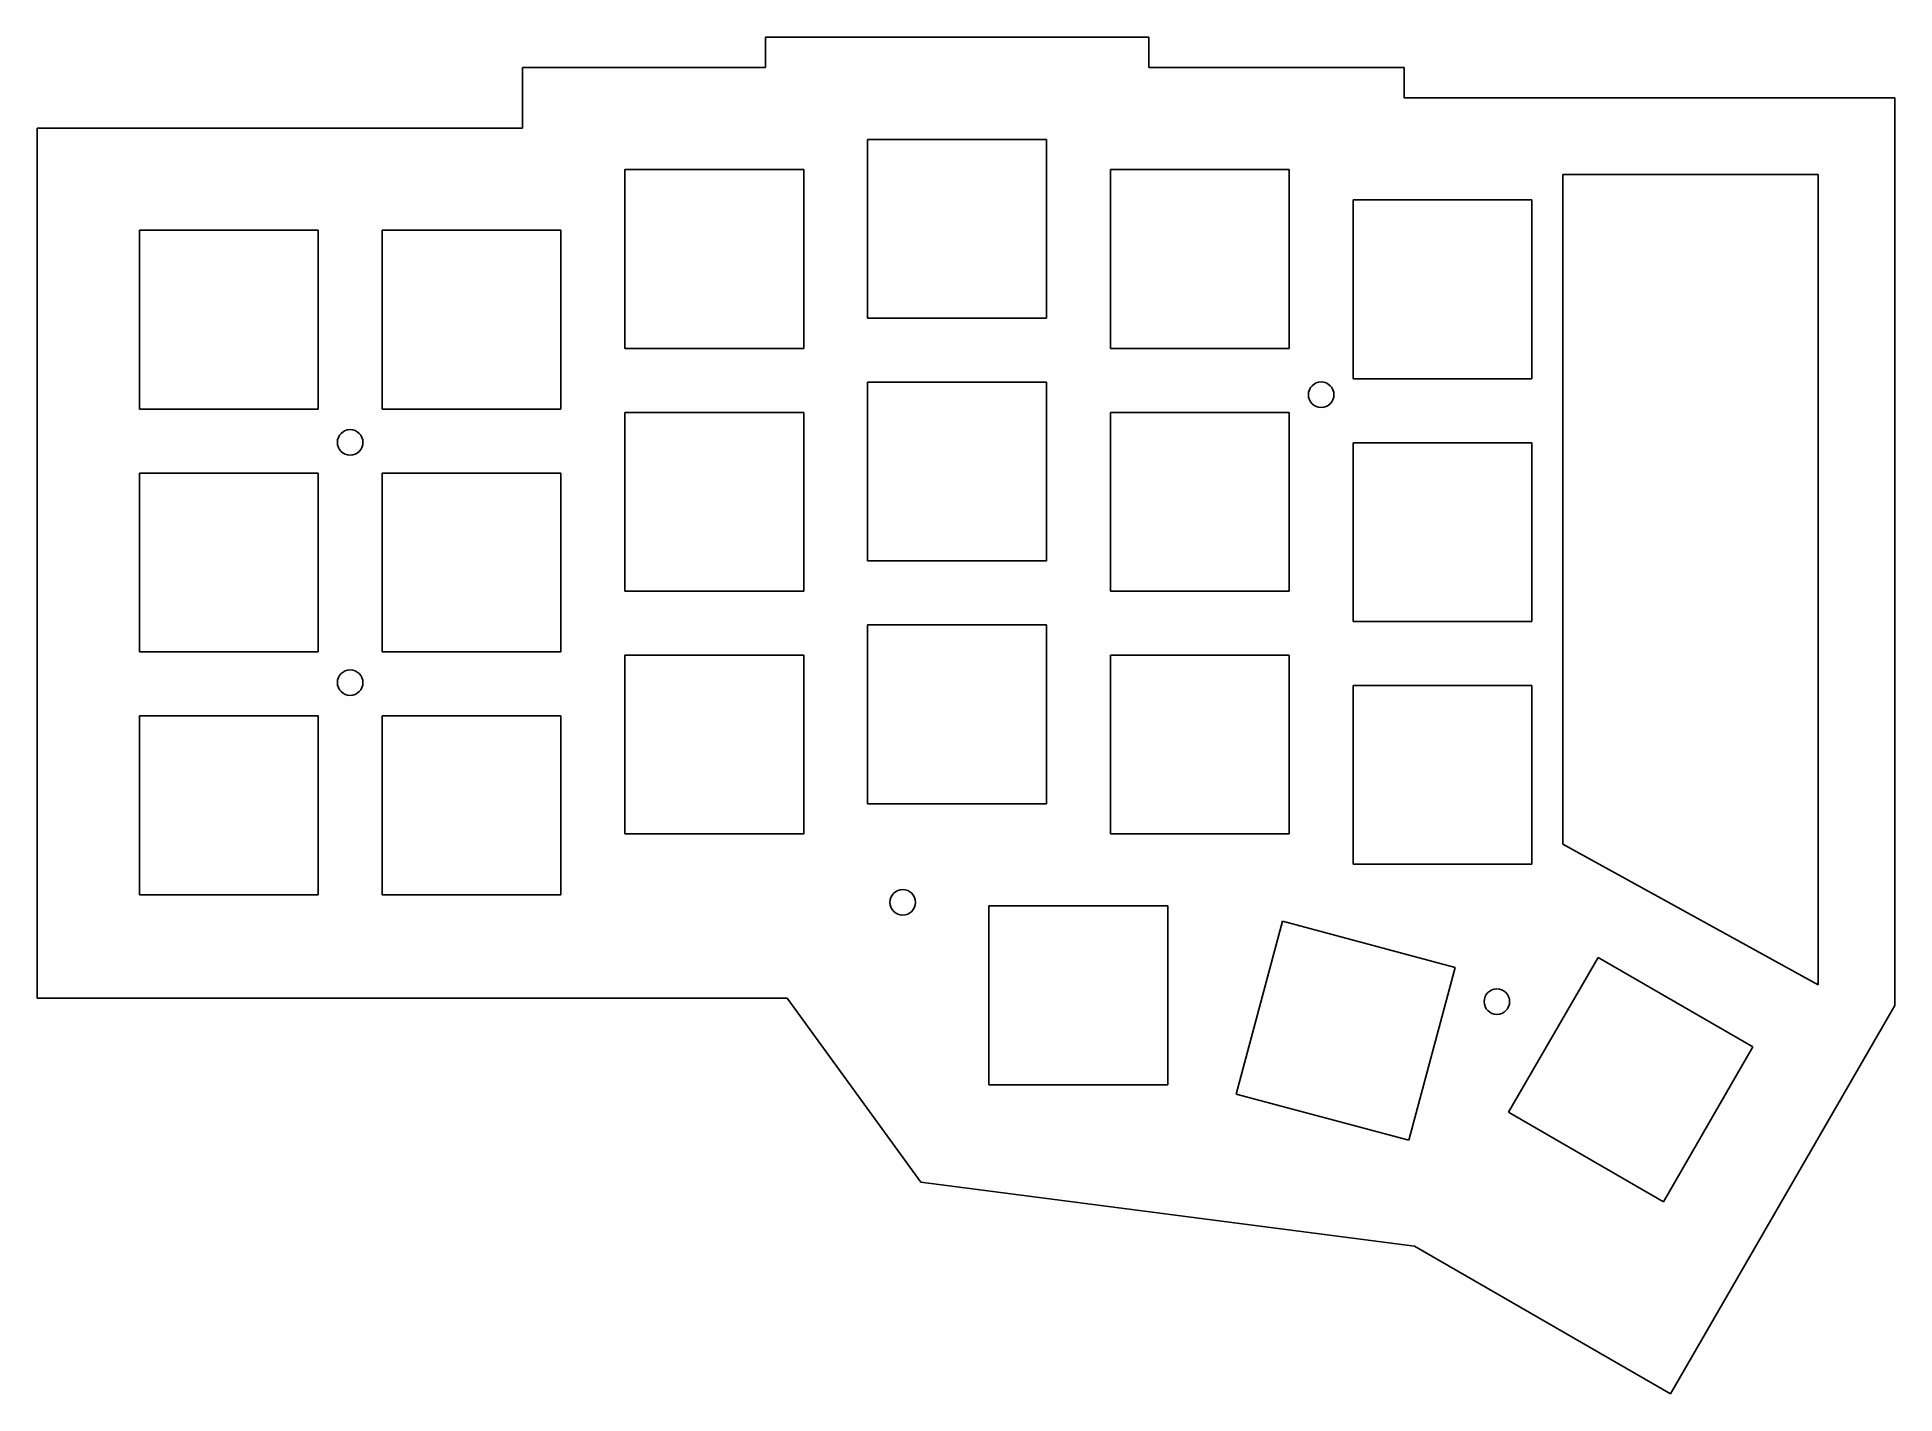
# Model space of a CAD drawing. Extents: x 0 to 146, y -109 to -3.
import ezdxf

# ---------------------------------------------------------------- set-up
doc = ezdxf.new("R2010")
doc.units = 0
doc.layers.add('Body004', color=7, linetype='CONTINUOUS')

msp = doc.modelspace()

# ---------------------------------------------------------------- linework, layer by layer
at = {"layer": 'Body004'}
for p, q in [((57.2297, -5.03922), (57.2297, -2.66922)), ((57.2297, -2.66922), (87.2297, -2.66922)), ((57.2297, -5.03922, 5), (57.2297, -2.66922, 5)), ((57.2297, -2.66922, 5), (87.2297, -2.66922, 5)), ((57.2297, -2.66922), (57.2297, -2.66922, 5)), ((57.2297, -5.03922), (57.2297, -2.66922)), ((57.2297, -5.03922, 5), (57.2297, -2.66922, 5)), ((57.2297, -2.66922), (57.2297, -2.66922, 5)), ((57.2297, -2.66922), (87.2297, -2.66922)), ((57.2297, -2.66922, 5), (87.2297, -2.66922, 5)), ((87.2297, -2.66922), (87.2297, -5.03922)), ((87.2297, -2.66922, 5), (87.2297, -5.03922, 5)), ((87.2297, -2.66922), (87.2297, -2.66922, 5)), ((87.2297, -2.66922), (87.2297, -2.66922, 5)), ((87.2297, -2.66922), (87.2297, -5.03922)), ((87.2297, -2.66922, 5), (87.2297, -5.03922, 5)), ((38.2297, -5.03922), (38.2297, -5.03922, 5)), ((38.2297, -9.78922), (38.2297, -5.03922)), ((38.2297, -9.78922, 5), (38.2297, -5.03922, 5)), ((38.2297, -9.78922), (38.2297, -5.03922)), ((38.2297, -5.03922), (57.2297, -5.03922)), ((38.2297, -9.78922, 5), (38.2297, -5.03922, 5)), ((38.2297, -5.03922, 5), (57.2297, -5.03922, 5)), ((38.2297, -5.03922), (38.2297, -5.03922, 5)), ((38.2297, -5.03922), (57.2297, -5.03922)), ((38.2297, -5.03922, 5), (57.2297, -5.03922, 5)), ((57.2297, -5.03922), (57.2297, -5.03922, 5)), ((57.2297, -5.03922), (57.2297, -5.03922, 5)), ((87.2297, -5.03922), (107.23, -5.03922)), ((87.2297, -5.03922, 5), (107.23, -5.03922, 5)), ((87.2297, -5.03922), (87.2297, -5.03922, 5)), ((87.2297, -5.03922), (87.2297, -5.03922, 5)), ((87.2297, -5.03922), (107.23, -5.03922)), ((87.2297, -5.03922, 5), (107.23, -5.03922, 5)), ((107.23, -5.03922), (107.23, -7.40922)), ((107.23, -5.03922, 5), (107.23, -7.40922, 5)), ((107.23, -5.03922), (107.23, -5.03922, 5)), ((107.23, -5.03922), (107.23, -5.03922, 5)), ((107.23, -5.03922), (107.23, -7.40922)), ((107.23, -5.03922, 5), (107.23, -7.40922, 5)), ((107.23, -7.40922), (145.634, -7.40922)), ((107.23, -7.40922, 5), (145.634, -7.40922, 5)), ((107.23, -7.40922), (107.23, -7.40922, 5)), ((107.23, -7.40922), (107.23, -7.40922, 5)), ((107.23, -7.40922), (145.634, -7.40922)), ((107.23, -7.40922, 5), (145.634, -7.40922, 5)), ((145.634, -7.40922), (145.634, -78.4547)), ((145.634, -7.40922, 5), (145.634, -78.4547, 5)), ((145.634, -7.40922), (145.634, -7.40922, 5)), ((145.634, -7.40922), (145.634, -78.4547)), ((145.634, -7.40922, 5), (145.634, -78.4547, 5)), ((145.634, -7.40922), (145.634, -7.40922, 5)), ((0.22967, -9.78922), (0.22967, -9.78922, 5)), ((0.22967, -9.78922), (38.2297, -9.78922)), ((0.22967, -9.78922, 5), (38.2297, -9.78922, 5)), ((0.22967, -9.78922), (0.22967, -9.78922, 5)), ((0.22967, -77.8892), (0.22967, -9.78922)), ((0.22967, -77.8892, 5), (0.22967, -9.78922, 5)), ((0.22967, -9.78922), (38.2297, -9.78922)), ((0.22967, -77.8892), (0.22967, -9.78922)), ((0.22967, -9.78922, 5), (38.2297, -9.78922, 5)), ((0.22967, -77.8892, 5), (0.22967, -9.78922, 5)), ((38.2297, -9.78922), (38.2297, -9.78922, 5)), ((38.2297, -9.78922), (38.2297, -9.78922, 5)), ((65.2297, -10.6692), (79.2297, -10.6692)), ((65.2297, -24.6692), (65.2297, -10.6692)), ((65.2297, -10.6692, 5), (79.2297, -10.6692, 5)), ((65.2297, -24.6692, 5), (65.2297, -10.6692, 5)), ((65.2297, -10.6692), (79.2297, -10.6692)), ((65.2297, -10.6692, 5), (79.2297, -10.6692, 5)), ((65.2297, -10.6692), (65.2297, -10.6692, 5)), ((65.2297, -24.6692), (65.2297, -10.6692)), ((65.2297, -10.6692), (65.2297, -10.6692, 5)), ((65.2297, -24.6692, 5), (65.2297, -10.6692, 5)), ((79.2297, -10.6692), (79.2297, -24.6692)), ((79.2297, -10.6692, 5), (79.2297, -24.6692, 5)), ((79.2297, -10.6692), (79.2297, -10.6692, 5)), ((79.2297, -10.6692), (79.2297, -24.6692)), ((79.2297, -10.6692, 5), (79.2297, -24.6692, 5)), ((79.2297, -10.6692), (79.2297, -10.6692, 5)), ((46.2297, -13.0392), (60.2297, -13.0392)), ((46.2297, -27.0392), (46.2297, -13.0392)), ((46.2297, -13.0392, 5), (60.2297, -13.0392, 5)), ((46.2297, -27.0392, 5), (46.2297, -13.0392, 5)), ((46.2297, -13.0392), (60.2297, -13.0392)), ((46.2297, -13.0392, 5), (60.2297, -13.0392, 5)), ((46.2297, -13.0392), (46.2297, -13.0392, 5)), ((46.2297, -27.0392), (46.2297, -13.0392)), ((46.2297, -13.0392), (46.2297, -13.0392, 5)), ((46.2297, -27.0392, 5), (46.2297, -13.0392, 5)), ((60.2297, -13.0392), (60.2297, -27.0392)), ((60.2297, -13.0392, 5), (60.2297, -27.0392, 5)), ((60.2297, -13.0392), (60.2297, -13.0392, 5)), ((60.2297, -13.0392), (60.2297, -27.0392)), ((60.2297, -13.0392, 5), (60.2297, -27.0392, 5)), ((60.2297, -13.0392), (60.2297, -13.0392, 5)), ((84.2297, -13.0392), (98.2297, -13.0392)), ((84.2297, -27.0392), (84.2297, -13.0392)), ((84.2297, -13.0392, 5), (98.2297, -13.0392, 5)), ((84.2297, -27.0392, 5), (84.2297, -13.0392, 5)), ((84.2297, -13.0392), (98.2297, -13.0392)), ((84.2297, -13.0392, 5), (98.2297, -13.0392, 5)), ((84.2297, -13.0392), (84.2297, -13.0392, 5)), ((84.2297, -27.0392), (84.2297, -13.0392)), ((84.2297, -13.0392), (84.2297, -13.0392, 5)), ((84.2297, -27.0392, 5), (84.2297, -13.0392, 5)), ((98.2297, -13.0392), (98.2297, -27.0392)), ((98.2297, -13.0392, 5), (98.2297, -27.0392, 5)), ((98.2297, -13.0392), (98.2297, -13.0392, 5)), ((98.2297, -13.0392), (98.2297, -27.0392)), ((98.2297, -13.0392, 5), (98.2297, -27.0392, 5)), ((98.2297, -13.0392), (98.2297, -13.0392, 5)), ((119.634, -13.4092), (139.634, -13.4092)), ((119.634, -65.847), (119.634, -13.4092)), ((119.634, -13.4092, 5), (139.634, -13.4092, 5)), ((119.634, -65.847, 5), (119.634, -13.4092, 5)), ((119.634, -13.4092), (139.634, -13.4092)), ((119.634, -13.4092, 5), (139.634, -13.4092, 5)), ((119.634, -13.4092), (119.634, -13.4092, 5)), ((119.634, -65.847), (119.634, -13.4092)), ((119.634, -13.4092), (119.634, -13.4092, 5)), ((119.634, -65.847, 5), (119.634, -13.4092, 5)), ((139.634, -13.4092), (139.634, -76.847)), ((139.634, -13.4092, 5), (139.634, -76.847, 5)), ((139.634, -13.4092), (139.634, -13.4092, 5)), ((139.634, -13.4092), (139.634, -76.847)), ((139.634, -13.4092, 5), (139.634, -76.847, 5)), ((139.634, -13.4092), (139.634, -13.4092, 5)), ((103.23, -15.4092), (117.23, -15.4092)), ((103.23, -29.4092), (103.23, -15.4092)), ((103.23, -15.4092, 5), (117.23, -15.4092, 5)), ((103.23, -29.4092, 5), (103.23, -15.4092, 5)), ((103.23, -15.4092), (117.23, -15.4092)), ((103.23, -15.4092, 5), (117.23, -15.4092, 5)), ((103.23, -15.4092), (103.23, -15.4092, 5)), ((103.23, -29.4092), (103.23, -15.4092)), ((103.23, -15.4092), (103.23, -15.4092, 5)), ((103.23, -29.4092, 5), (103.23, -15.4092, 5)), ((117.23, -15.4092), (117.23, -29.4092)), ((117.23, -15.4092, 5), (117.23, -29.4092, 5)), ((117.23, -15.4092), (117.23, -15.4092, 5)), ((117.23, -15.4092), (117.23, -29.4092)), ((117.23, -15.4092, 5), (117.23, -29.4092, 5)), ((117.23, -15.4092), (117.23, -15.4092, 5)), ((8.22967, -17.7892), (22.2297, -17.7892)), ((8.22967, -31.7892), (8.22967, -17.7892)), ((8.22967, -17.7892, 5), (22.2297, -17.7892, 5)), ((8.22967, -31.7892, 5), (8.22967, -17.7892, 5)), ((8.22967, -17.7892), (22.2297, -17.7892)), ((8.22967, -17.7892, 5), (22.2297, -17.7892, 5)), ((8.22967, -17.7892), (8.22967, -17.7892, 5)), ((8.22967, -31.7892), (8.22967, -17.7892)), ((8.22967, -17.7892), (8.22967, -17.7892, 5)), ((8.22967, -31.7892, 5), (8.22967, -17.7892, 5)), ((22.2297, -17.7892), (22.2297, -31.7892)), ((22.2297, -17.7892, 5), (22.2297, -31.7892, 5)), ((22.2297, -17.7892), (22.2297, -17.7892, 5)), ((22.2297, -17.7892), (22.2297, -31.7892)), ((22.2297, -17.7892, 5), (22.2297, -31.7892, 5)), ((22.2297, -17.7892), (22.2297, -17.7892, 5)), ((27.2297, -17.7892), (41.2297, -17.7892)), ((27.2297, -31.7892), (27.2297, -17.7892)), ((27.2297, -17.7892, 5), (41.2297, -17.7892, 5)), ((27.2297, -31.7892, 5), (27.2297, -17.7892, 5)), ((27.2297, -17.7892), (41.2297, -17.7892)), ((27.2297, -17.7892, 5), (41.2297, -17.7892, 5)), ((27.2297, -17.7892), (27.2297, -17.7892, 5)), ((27.2297, -31.7892), (27.2297, -17.7892)), ((27.2297, -17.7892), (27.2297, -17.7892, 5)), ((27.2297, -31.7892, 5), (27.2297, -17.7892, 5)), ((41.2297, -17.7892), (41.2297, -31.7892)), ((41.2297, -17.7892, 5), (41.2297, -31.7892, 5)), ((41.2297, -17.7892), (41.2297, -17.7892, 5)), ((41.2297, -17.7892), (41.2297, -31.7892)), ((41.2297, -17.7892, 5), (41.2297, -31.7892, 5)), ((41.2297, -17.7892), (41.2297, -17.7892, 5)), ((79.2297, -24.6692), (65.2297, -24.6692)), ((79.2297, -24.6692, 5), (65.2297, -24.6692, 5)), ((79.2297, -24.6692), (65.2297, -24.6692)), ((65.2297, -24.6692), (65.2297, -24.6692, 5)), ((79.2297, -24.6692, 5), (65.2297, -24.6692, 5)), ((65.2297, -24.6692), (65.2297, -24.6692, 5)), ((79.2297, -24.6692), (79.2297, -24.6692, 5)), ((79.2297, -24.6692), (79.2297, -24.6692, 5)), ((60.2297, -27.0392), (46.2297, -27.0392)), ((60.2297, -27.0392, 5), (46.2297, -27.0392, 5)), ((60.2297, -27.0392), (46.2297, -27.0392)), ((46.2297, -27.0392), (46.2297, -27.0392, 5)), ((60.2297, -27.0392, 5), (46.2297, -27.0392, 5)), ((46.2297, -27.0392), (46.2297, -27.0392, 5)), ((60.2297, -27.0392), (60.2297, -27.0392, 5)), ((60.2297, -27.0392), (60.2297, -27.0392, 5)), ((98.2297, -27.0392), (84.2297, -27.0392)), ((98.2297, -27.0392, 5), (84.2297, -27.0392, 5)), ((98.2297, -27.0392), (84.2297, -27.0392)), ((84.2297, -27.0392), (84.2297, -27.0392, 5)), ((98.2297, -27.0392, 5), (84.2297, -27.0392, 5)), ((84.2297, -27.0392), (84.2297, -27.0392, 5)), ((98.2297, -27.0392), (98.2297, -27.0392, 5)), ((98.2297, -27.0392), (98.2297, -27.0392, 5)), ((65.2297, -29.6692), (79.2297, -29.6692)), ((65.2297, -43.6692), (65.2297, -29.6692)), ((65.2297, -29.6692, 5), (79.2297, -29.6692, 5)), ((65.2297, -43.6692, 5), (65.2297, -29.6692, 5)), ((65.2297, -29.6692), (79.2297, -29.6692)), ((65.2297, -29.6692, 5), (79.2297, -29.6692, 5)), ((65.2297, -29.6692), (65.2297, -29.6692, 5)), ((65.2297, -43.6692), (65.2297, -29.6692)), ((65.2297, -29.6692), (65.2297, -29.6692, 5)), ((65.2297, -43.6692, 5), (65.2297, -29.6692, 5)), ((79.2297, -29.6692), (79.2297, -43.6692)), ((79.2297, -29.6692, 5), (79.2297, -43.6692, 5)), ((79.2297, -29.6692), (79.2297, -29.6692, 5)), ((79.2297, -29.6692), (79.2297, -43.6692)), ((79.2297, -29.6692, 5), (79.2297, -43.6692, 5)), ((79.2297, -29.6692), (79.2297, -29.6692, 5)), ((117.23, -29.4092), (103.23, -29.4092)), ((117.23, -29.4092, 5), (103.23, -29.4092, 5)), ((117.23, -29.4092), (103.23, -29.4092)), ((103.23, -29.4092), (103.23, -29.4092, 5)), ((117.23, -29.4092, 5), (103.23, -29.4092, 5)), ((103.23, -29.4092), (103.23, -29.4092, 5)), ((117.23, -29.4092), (117.23, -29.4092, 5)), ((117.23, -29.4092), (117.23, -29.4092, 5)), ((22.2297, -31.7892), (8.22967, -31.7892)), ((22.2297, -31.7892, 5), (8.22967, -31.7892, 5)), ((22.2297, -31.7892), (8.22967, -31.7892)), ((8.22967, -31.7892), (8.22967, -31.7892, 5)), ((22.2297, -31.7892, 5), (8.22967, -31.7892, 5)), ((8.22967, -31.7892), (8.22967, -31.7892, 5)), ((22.2297, -31.7892), (22.2297, -31.7892, 5)), ((22.2297, -31.7892), (22.2297, -31.7892, 5)), ((41.2297, -31.7892), (27.2297, -31.7892)), ((41.2297, -31.7892, 5), (27.2297, -31.7892, 5)), ((41.2297, -31.7892), (27.2297, -31.7892)), ((27.2297, -31.7892), (27.2297, -31.7892, 5)), ((41.2297, -31.7892, 5), (27.2297, -31.7892, 5)), ((27.2297, -31.7892), (27.2297, -31.7892, 5)), ((41.2297, -31.7892), (41.2297, -31.7892, 5)), ((41.2297, -31.7892), (41.2297, -31.7892, 5)), ((101.73, -30.6592), (101.73, -30.6592, 5)), ((101.73, -30.6592), (101.73, -30.6592, 5)), ((46.2297, -32.0392), (60.2297, -32.0392)), ((46.2297, -46.0392), (46.2297, -32.0392)), ((46.2297, -32.0392, 5), (60.2297, -32.0392, 5)), ((46.2297, -46.0392, 5), (46.2297, -32.0392, 5)), ((46.2297, -32.0392), (60.2297, -32.0392)), ((46.2297, -32.0392, 5), (60.2297, -32.0392, 5)), ((46.2297, -32.0392), (46.2297, -32.0392, 5)), ((46.2297, -46.0392), (46.2297, -32.0392)), ((46.2297, -32.0392), (46.2297, -32.0392, 5)), ((46.2297, -46.0392, 5), (46.2297, -32.0392, 5)), ((60.2297, -32.0392), (60.2297, -46.0392)), ((60.2297, -32.0392, 5), (60.2297, -46.0392, 5)), ((60.2297, -32.0392), (60.2297, -32.0392, 5)), ((60.2297, -32.0392), (60.2297, -46.0392)), ((60.2297, -32.0392, 5), (60.2297, -46.0392, 5)), ((60.2297, -32.0392), (60.2297, -32.0392, 5)), ((84.2297, -32.0392), (98.2297, -32.0392)), ((84.2297, -46.0392), (84.2297, -32.0392)), ((84.2297, -32.0392, 5), (98.2297, -32.0392, 5)), ((84.2297, -46.0392, 5), (84.2297, -32.0392, 5)), ((84.2297, -32.0392), (98.2297, -32.0392)), ((84.2297, -32.0392, 5), (98.2297, -32.0392, 5)), ((84.2297, -32.0392), (84.2297, -32.0392, 5)), ((84.2297, -46.0392), (84.2297, -32.0392)), ((84.2297, -32.0392), (84.2297, -32.0392, 5)), ((84.2297, -46.0392, 5), (84.2297, -32.0392, 5)), ((98.2297, -32.0392), (98.2297, -46.0392)), ((98.2297, -32.0392, 5), (98.2297, -46.0392, 5)), ((98.2297, -32.0392), (98.2297, -32.0392, 5)), ((98.2297, -32.0392), (98.2297, -46.0392)), ((98.2297, -32.0392, 5), (98.2297, -46.0392, 5)), ((98.2297, -32.0392), (98.2297, -32.0392, 5)), ((25.7297, -34.3892), (25.7297, -34.3892, 5)), ((25.7297, -34.3892), (25.7297, -34.3892, 5)), ((103.23, -34.4092), (117.23, -34.4092)), ((103.23, -48.4092), (103.23, -34.4092)), ((103.23, -34.4092, 5), (117.23, -34.4092, 5)), ((103.23, -48.4092, 5), (103.23, -34.4092, 5)), ((103.23, -34.4092), (117.23, -34.4092)), ((103.23, -34.4092, 5), (117.23, -34.4092, 5)), ((103.23, -34.4092), (103.23, -34.4092, 5)), ((103.23, -48.4092), (103.23, -34.4092)), ((103.23, -34.4092), (103.23, -34.4092, 5)), ((103.23, -48.4092, 5), (103.23, -34.4092, 5)), ((117.23, -34.4092), (117.23, -48.4092)), ((117.23, -34.4092, 5), (117.23, -48.4092, 5)), ((117.23, -34.4092), (117.23, -34.4092, 5)), ((117.23, -34.4092), (117.23, -48.4092)), ((117.23, -34.4092, 5), (117.23, -48.4092, 5)), ((117.23, -34.4092), (117.23, -34.4092, 5)), ((8.22967, -36.7892), (22.2297, -36.7892)), ((8.22967, -50.7892), (8.22967, -36.7892)), ((8.22967, -36.7892, 5), (22.2297, -36.7892, 5)), ((8.22967, -50.7892, 5), (8.22967, -36.7892, 5)), ((8.22967, -36.7892), (22.2297, -36.7892)), ((8.22967, -36.7892, 5), (22.2297, -36.7892, 5)), ((8.22967, -36.7892), (8.22967, -36.7892, 5)), ((8.22967, -50.7892), (8.22967, -36.7892)), ((8.22967, -36.7892), (8.22967, -36.7892, 5)), ((8.22967, -50.7892, 5), (8.22967, -36.7892, 5)), ((22.2297, -36.7892), (22.2297, -50.7892)), ((22.2297, -36.7892, 5), (22.2297, -50.7892, 5)), ((22.2297, -36.7892), (22.2297, -36.7892, 5)), ((22.2297, -36.7892), (22.2297, -50.7892)), ((22.2297, -36.7892, 5), (22.2297, -50.7892, 5)), ((22.2297, -36.7892), (22.2297, -36.7892, 5)), ((27.2297, -36.7892), (41.2297, -36.7892)), ((27.2297, -50.7892), (27.2297, -36.7892)), ((27.2297, -36.7892, 5), (41.2297, -36.7892, 5)), ((27.2297, -50.7892, 5), (27.2297, -36.7892, 5)), ((27.2297, -36.7892), (41.2297, -36.7892)), ((27.2297, -36.7892, 5), (41.2297, -36.7892, 5)), ((27.2297, -36.7892), (27.2297, -36.7892, 5)), ((27.2297, -50.7892), (27.2297, -36.7892)), ((27.2297, -36.7892), (27.2297, -36.7892, 5)), ((27.2297, -50.7892, 5), (27.2297, -36.7892, 5)), ((41.2297, -36.7892), (41.2297, -50.7892)), ((41.2297, -36.7892, 5), (41.2297, -50.7892, 5)), ((41.2297, -36.7892), (41.2297, -36.7892, 5)), ((41.2297, -36.7892), (41.2297, -50.7892)), ((41.2297, -36.7892, 5), (41.2297, -50.7892, 5)), ((41.2297, -36.7892), (41.2297, -36.7892, 5)), ((79.2297, -43.6692), (65.2297, -43.6692)), ((79.2297, -43.6692, 5), (65.2297, -43.6692, 5)), ((79.2297, -43.6692), (65.2297, -43.6692)), ((65.2297, -43.6692), (65.2297, -43.6692, 5)), ((79.2297, -43.6692, 5), (65.2297, -43.6692, 5)), ((65.2297, -43.6692), (65.2297, -43.6692, 5)), ((79.2297, -43.6692), (79.2297, -43.6692, 5)), ((79.2297, -43.6692), (79.2297, -43.6692, 5)), ((60.2297, -46.0392), (46.2297, -46.0392)), ((60.2297, -46.0392, 5), (46.2297, -46.0392, 5)), ((60.2297, -46.0392), (46.2297, -46.0392)), ((46.2297, -46.0392), (46.2297, -46.0392, 5)), ((60.2297, -46.0392, 5), (46.2297, -46.0392, 5)), ((46.2297, -46.0392), (46.2297, -46.0392, 5)), ((60.2297, -46.0392), (60.2297, -46.0392, 5)), ((60.2297, -46.0392), (60.2297, -46.0392, 5)), ((98.2297, -46.0392), (84.2297, -46.0392)), ((98.2297, -46.0392, 5), (84.2297, -46.0392, 5)), ((98.2297, -46.0392), (84.2297, -46.0392)), ((84.2297, -46.0392), (84.2297, -46.0392, 5)), ((98.2297, -46.0392, 5), (84.2297, -46.0392, 5)), ((84.2297, -46.0392), (84.2297, -46.0392, 5)), ((98.2297, -46.0392), (98.2297, -46.0392, 5)), ((98.2297, -46.0392), (98.2297, -46.0392, 5)), ((65.2297, -48.6692), (79.2297, -48.6692)), ((65.2297, -62.6692), (65.2297, -48.6692)), ((65.2297, -48.6692, 5), (79.2297, -48.6692, 5)), ((65.2297, -62.6692, 5), (65.2297, -48.6692, 5)), ((65.2297, -48.6692), (79.2297, -48.6692)), ((65.2297, -48.6692, 5), (79.2297, -48.6692, 5)), ((65.2297, -48.6692), (65.2297, -48.6692, 5)), ((65.2297, -62.6692), (65.2297, -48.6692)), ((65.2297, -48.6692), (65.2297, -48.6692, 5)), ((65.2297, -62.6692, 5), (65.2297, -48.6692, 5)), ((79.2297, -48.6692), (79.2297, -62.6692)), ((79.2297, -48.6692, 5), (79.2297, -62.6692, 5)), ((79.2297, -48.6692), (79.2297, -48.6692, 5)), ((79.2297, -48.6692), (79.2297, -62.6692)), ((79.2297, -48.6692, 5), (79.2297, -62.6692, 5)), ((79.2297, -48.6692), (79.2297, -48.6692, 5)), ((117.23, -48.4092), (103.23, -48.4092)), ((117.23, -48.4092, 5), (103.23, -48.4092, 5)), ((117.23, -48.4092), (103.23, -48.4092)), ((103.23, -48.4092), (103.23, -48.4092, 5)), ((117.23, -48.4092, 5), (103.23, -48.4092, 5)), ((103.23, -48.4092), (103.23, -48.4092, 5)), ((117.23, -48.4092), (117.23, -48.4092, 5)), ((117.23, -48.4092), (117.23, -48.4092, 5)), ((22.2297, -50.7892), (8.22967, -50.7892)), ((22.2297, -50.7892, 5), (8.22967, -50.7892, 5)), ((22.2297, -50.7892), (8.22967, -50.7892)), ((8.22967, -50.7892), (8.22967, -50.7892, 5)), ((22.2297, -50.7892, 5), (8.22967, -50.7892, 5)), ((8.22967, -50.7892), (8.22967, -50.7892, 5)), ((22.2297, -50.7892), (22.2297, -50.7892, 5)), ((22.2297, -50.7892), (22.2297, -50.7892, 5)), ((41.2297, -50.7892), (27.2297, -50.7892)), ((41.2297, -50.7892, 5), (27.2297, -50.7892, 5)), ((41.2297, -50.7892), (27.2297, -50.7892)), ((27.2297, -50.7892), (27.2297, -50.7892, 5)), ((41.2297, -50.7892, 5), (27.2297, -50.7892, 5)), ((27.2297, -50.7892), (27.2297, -50.7892, 5)), ((41.2297, -50.7892), (41.2297, -50.7892, 5)), ((41.2297, -50.7892), (41.2297, -50.7892, 5)), ((46.2297, -51.0392), (60.2297, -51.0392)), ((46.2297, -65.0392), (46.2297, -51.0392)), ((46.2297, -51.0392, 5), (60.2297, -51.0392, 5)), ((46.2297, -65.0392, 5), (46.2297, -51.0392, 5)), ((46.2297, -51.0392), (60.2297, -51.0392)), ((46.2297, -51.0392, 5), (60.2297, -51.0392, 5)), ((46.2297, -51.0392), (46.2297, -51.0392, 5)), ((46.2297, -65.0392), (46.2297, -51.0392)), ((46.2297, -51.0392), (46.2297, -51.0392, 5)), ((46.2297, -65.0392, 5), (46.2297, -51.0392, 5)), ((60.2297, -51.0392), (60.2297, -65.0392)), ((60.2297, -51.0392, 5), (60.2297, -65.0392, 5)), ((60.2297, -51.0392), (60.2297, -51.0392, 5)), ((60.2297, -51.0392), (60.2297, -65.0392)), ((60.2297, -51.0392, 5), (60.2297, -65.0392, 5)), ((60.2297, -51.0392), (60.2297, -51.0392, 5)), ((84.2297, -51.0392), (98.2297, -51.0392)), ((84.2297, -65.0392), (84.2297, -51.0392)), ((84.2297, -51.0392, 5), (98.2297, -51.0392, 5)), ((84.2297, -65.0392, 5), (84.2297, -51.0392, 5)), ((84.2297, -51.0392), (98.2297, -51.0392)), ((84.2297, -51.0392, 5), (98.2297, -51.0392, 5)), ((84.2297, -51.0392), (84.2297, -51.0392, 5)), ((84.2297, -65.0392), (84.2297, -51.0392)), ((84.2297, -51.0392), (84.2297, -51.0392, 5)), ((84.2297, -65.0392, 5), (84.2297, -51.0392, 5)), ((98.2297, -51.0392), (98.2297, -65.0392)), ((98.2297, -51.0392, 5), (98.2297, -65.0392, 5)), ((98.2297, -51.0392), (98.2297, -51.0392, 5)), ((98.2297, -51.0392), (98.2297, -65.0392)), ((98.2297, -51.0392, 5), (98.2297, -65.0392, 5)), ((98.2297, -51.0392), (98.2297, -51.0392, 5)), ((25.7297, -53.1892), (25.7297, -53.1892, 5)), ((25.7297, -53.1892), (25.7297, -53.1892, 5)), ((103.23, -53.4092), (117.23, -53.4092)), ((103.23, -67.4092), (103.23, -53.4092)), ((103.23, -53.4092, 5), (117.23, -53.4092, 5)), ((103.23, -67.4092, 5), (103.23, -53.4092, 5)), ((103.23, -53.4092), (117.23, -53.4092)), ((103.23, -53.4092, 5), (117.23, -53.4092, 5)), ((103.23, -53.4092), (103.23, -53.4092, 5)), ((103.23, -67.4092), (103.23, -53.4092)), ((103.23, -53.4092), (103.23, -53.4092, 5)), ((103.23, -67.4092, 5), (103.23, -53.4092, 5)), ((117.23, -53.4092), (117.23, -67.4092)), ((117.23, -53.4092, 5), (117.23, -67.4092, 5)), ((117.23, -53.4092), (117.23, -53.4092, 5)), ((117.23, -53.4092), (117.23, -67.4092)), ((117.23, -53.4092, 5), (117.23, -67.4092, 5)), ((117.23, -53.4092), (117.23, -53.4092, 5)), ((8.22967, -55.7892), (22.2297, -55.7892)), ((8.22967, -69.7892), (8.22967, -55.7892)), ((8.22967, -55.7892, 5), (22.2297, -55.7892, 5)), ((8.22967, -69.7892, 5), (8.22967, -55.7892, 5)), ((8.22967, -55.7892), (22.2297, -55.7892)), ((8.22967, -55.7892, 5), (22.2297, -55.7892, 5)), ((8.22967, -55.7892), (8.22967, -55.7892, 5)), ((8.22967, -69.7892), (8.22967, -55.7892)), ((8.22967, -55.7892), (8.22967, -55.7892, 5)), ((8.22967, -69.7892, 5), (8.22967, -55.7892, 5)), ((22.2297, -55.7892), (22.2297, -69.7892)), ((22.2297, -55.7892, 5), (22.2297, -69.7892, 5)), ((22.2297, -55.7892), (22.2297, -55.7892, 5)), ((22.2297, -55.7892), (22.2297, -69.7892)), ((22.2297, -55.7892, 5), (22.2297, -69.7892, 5)), ((22.2297, -55.7892), (22.2297, -55.7892, 5)), ((27.2297, -55.7892), (41.2297, -55.7892)), ((27.2297, -69.7892), (27.2297, -55.7892)), ((27.2297, -55.7892, 5), (41.2297, -55.7892, 5)), ((27.2297, -69.7892, 5), (27.2297, -55.7892, 5)), ((27.2297, -55.7892), (41.2297, -55.7892)), ((27.2297, -55.7892, 5), (41.2297, -55.7892, 5)), ((27.2297, -55.7892), (27.2297, -55.7892, 5)), ((27.2297, -69.7892), (27.2297, -55.7892)), ((27.2297, -55.7892), (27.2297, -55.7892, 5)), ((27.2297, -69.7892, 5), (27.2297, -55.7892, 5)), ((41.2297, -55.7892), (41.2297, -69.7892)), ((41.2297, -55.7892, 5), (41.2297, -69.7892, 5)), ((41.2297, -55.7892), (41.2297, -55.7892, 5)), ((41.2297, -55.7892), (41.2297, -69.7892)), ((41.2297, -55.7892, 5), (41.2297, -69.7892, 5)), ((41.2297, -55.7892), (41.2297, -55.7892, 5)), ((79.2297, -62.6692), (65.2297, -62.6692)), ((79.2297, -62.6692, 5), (65.2297, -62.6692, 5)), ((79.2297, -62.6692), (65.2297, -62.6692)), ((65.2297, -62.6692), (65.2297, -62.6692, 5)), ((79.2297, -62.6692, 5), (65.2297, -62.6692, 5)), ((65.2297, -62.6692), (65.2297, -62.6692, 5)), ((79.2297, -62.6692), (79.2297, -62.6692, 5)), ((79.2297, -62.6692), (79.2297, -62.6692, 5)), ((60.2297, -65.0392), (46.2297, -65.0392)), ((60.2297, -65.0392, 5), (46.2297, -65.0392, 5)), ((60.2297, -65.0392), (46.2297, -65.0392)), ((46.2297, -65.0392), (46.2297, -65.0392, 5)), ((60.2297, -65.0392, 5), (46.2297, -65.0392, 5)), ((46.2297, -65.0392), (46.2297, -65.0392, 5)), ((60.2297, -65.0392), (60.2297, -65.0392, 5)), ((60.2297, -65.0392), (60.2297, -65.0392, 5)), ((98.2297, -65.0392), (84.2297, -65.0392)), ((98.2297, -65.0392, 5), (84.2297, -65.0392, 5)), ((98.2297, -65.0392), (84.2297, -65.0392)), ((84.2297, -65.0392), (84.2297, -65.0392, 5)), ((98.2297, -65.0392, 5), (84.2297, -65.0392, 5)), ((84.2297, -65.0392), (84.2297, -65.0392, 5)), ((98.2297, -65.0392), (98.2297, -65.0392, 5)), ((98.2297, -65.0392), (98.2297, -65.0392, 5)), ((139.634, -76.847), (119.634, -65.847)), ((139.634, -76.847, 5), (119.634, -65.847, 5)), ((119.634, -65.847), (119.634, -65.847, 5)), ((139.634, -76.847), (119.634, -65.847)), ((119.634, -65.847), (119.634, -65.847, 5)), ((139.634, -76.847, 5), (119.634, -65.847, 5)), ((117.23, -67.4092), (103.23, -67.4092)), ((117.23, -67.4092, 5), (103.23, -67.4092, 5)), ((117.23, -67.4092), (103.23, -67.4092)), ((103.23, -67.4092), (103.23, -67.4092, 5)), ((117.23, -67.4092, 5), (103.23, -67.4092, 5)), ((103.23, -67.4092), (103.23, -67.4092, 5)), ((117.23, -67.4092), (117.23, -67.4092, 5)), ((117.23, -67.4092), (117.23, -67.4092, 5)), ((22.2297, -69.7892), (8.22967, -69.7892)), ((22.2297, -69.7892, 5), (8.22967, -69.7892, 5)), ((22.2297, -69.7892), (8.22967, -69.7892)), ((8.22967, -69.7892), (8.22967, -69.7892, 5)), ((22.2297, -69.7892, 5), (8.22967, -69.7892, 5)), ((8.22967, -69.7892), (8.22967, -69.7892, 5)), ((22.2297, -69.7892), (22.2297, -69.7892, 5)), ((22.2297, -69.7892), (22.2297, -69.7892, 5)), ((41.2297, -69.7892), (27.2297, -69.7892)), ((41.2297, -69.7892, 5), (27.2297, -69.7892, 5)), ((41.2297, -69.7892), (27.2297, -69.7892)), ((27.2297, -69.7892), (27.2297, -69.7892, 5)), ((41.2297, -69.7892, 5), (27.2297, -69.7892, 5)), ((27.2297, -69.7892), (27.2297, -69.7892, 5)), ((41.2297, -69.7892), (41.2297, -69.7892, 5)), ((41.2297, -69.7892), (41.2297, -69.7892, 5)), ((68.9797, -70.3892), (68.9797, -70.3892, 5)), ((68.9797, -70.3892), (68.9797, -70.3892, 5)), ((74.7297, -70.6692), (88.7297, -70.6692)), ((74.7297, -84.6692), (74.7297, -70.6692)), ((74.7297, -70.6692, 5), (88.7297, -70.6692, 5)), ((74.7297, -84.6692, 5), (74.7297, -70.6692, 5)), ((74.7297, -70.6692), (88.7297, -70.6692)), ((74.7297, -70.6692, 5), (88.7297, -70.6692, 5)), ((74.7297, -70.6692), (74.7297, -70.6692, 5)), ((74.7297, -84.6692), (74.7297, -70.6692)), ((74.7297, -70.6692), (74.7297, -70.6692, 5)), ((74.7297, -84.6692, 5), (74.7297, -70.6692, 5)), ((88.7297, -70.6692), (88.7297, -84.6692)), ((88.7297, -70.6692, 5), (88.7297, -84.6692, 5)), ((88.7297, -70.6692), (88.7297, -70.6692, 5)), ((88.7297, -70.6692), (88.7297, -84.6692)), ((88.7297, -70.6692, 5), (88.7297, -84.6692, 5)), ((88.7297, -70.6692), (88.7297, -70.6692, 5)), ((94.0797, -85.3922), (97.7031, -71.8692)), ((94.0797, -85.3922, 5), (97.7031, -71.8692, 5)), ((94.0797, -85.3922), (97.7031, -71.8692)), ((94.0797, -85.3922, 5), (97.7031, -71.8692, 5)), ((97.7031, -71.8692), (111.226, -75.4927)), ((97.7031, -71.8692, 5), (111.226, -75.4927, 5)), ((97.7031, -71.8692), (111.226, -75.4927)), ((97.7031, -71.8692, 5), (111.226, -75.4927, 5)), ((97.7031, -71.8692), (97.7031, -71.8692, 5)), ((97.7031, -71.8692), (97.7031, -71.8692, 5)), ((111.226, -75.4927), (107.603, -89.0156)), ((111.226, -75.4927, 5), (107.603, -89.0156, 5)), ((111.226, -75.4927), (107.603, -89.0156)), ((111.226, -75.4927, 5), (107.603, -89.0156, 5)), ((111.226, -75.4927), (111.226, -75.4927, 5)), ((111.226, -75.4927), (111.226, -75.4927, 5)), ((115.403, -86.817), (122.403, -74.6927)), ((115.403, -86.817, 5), (122.403, -74.6927, 5)), ((115.403, -86.817), (122.403, -74.6927)), ((115.403, -86.817, 5), (122.403, -74.6927, 5)), ((122.403, -74.6927), (134.527, -81.6927)), ((122.403, -74.6927, 5), (134.527, -81.6927, 5)), ((122.403, -74.6927), (134.527, -81.6927)), ((122.403, -74.6927, 5), (134.527, -81.6927, 5)), ((122.403, -74.6927), (122.403, -74.6927, 5)), ((122.403, -74.6927), (122.403, -74.6927, 5)), ((139.634, -76.847), (139.634, -76.847, 5)), ((139.634, -76.847), (139.634, -76.847, 5)), ((0.22967, -77.8892), (0.22967, -77.8892, 5)), ((58.9245, -77.8892), (0.22967, -77.8892)), ((58.9245, -77.8892, 5), (0.22967, -77.8892, 5)), ((0.22967, -77.8892), (0.22967, -77.8892, 5)), ((58.9245, -77.8892), (0.22967, -77.8892)), ((58.9245, -77.8892, 5), (0.22967, -77.8892, 5)), ((69.3971, -92.2878), (58.9245, -77.8892)), ((69.3971, -92.2878, 5), (58.9245, -77.8892, 5)), ((58.9245, -77.8892), (58.9245, -77.8892, 5)), ((58.9245, -77.8892), (58.9245, -77.8892, 5)), ((69.3971, -92.2878), (58.9245, -77.8892)), ((69.3971, -92.2878, 5), (58.9245, -77.8892, 5)), ((115.484, -78.1592), (115.484, -78.1592, 5)), ((115.484, -78.1592), (115.484, -78.1592, 5)), ((145.634, -78.4547), (128.08, -108.859)), ((145.634, -78.4547, 5), (128.08, -108.859, 5)), ((145.634, -78.4547), (128.08, -108.859)), ((145.634, -78.4547, 5), (128.08, -108.859, 5)), ((145.634, -78.4547), (145.634, -78.4547, 5)), ((145.634, -78.4547), (145.634, -78.4547, 5)), ((134.527, -81.6927), (127.527, -93.817)), ((134.527, -81.6927, 5), (127.527, -93.817, 5)), ((134.527, -81.6927), (127.527, -93.817)), ((134.527, -81.6927, 5), (127.527, -93.817, 5)), ((134.527, -81.6927), (134.527, -81.6927, 5)), ((134.527, -81.6927), (134.527, -81.6927, 5)), ((88.7297, -84.6692), (74.7297, -84.6692)), ((88.7297, -84.6692, 5), (74.7297, -84.6692, 5)), ((88.7297, -84.6692), (74.7297, -84.6692)), ((74.7297, -84.6692), (74.7297, -84.6692, 5)), ((88.7297, -84.6692, 5), (74.7297, -84.6692, 5)), ((74.7297, -84.6692), (74.7297, -84.6692, 5)), ((88.7297, -84.6692), (88.7297, -84.6692, 5)), ((88.7297, -84.6692), (88.7297, -84.6692, 5)), ((107.603, -89.0156), (94.0797, -85.3922)), ((107.603, -89.0156, 5), (94.0797, -85.3922, 5)), ((107.603, -89.0156), (94.0797, -85.3922)), ((94.0797, -85.3922), (94.0797, -85.3922, 5)), ((107.603, -89.0156, 5), (94.0797, -85.3922, 5)), ((94.0797, -85.3922), (94.0797, -85.3922, 5)), ((127.527, -93.817), (115.403, -86.817)), ((127.527, -93.817, 5), (115.403, -86.817, 5)), ((127.527, -93.817), (115.403, -86.817)), ((115.403, -86.817), (115.403, -86.817, 5)), ((127.527, -93.817, 5), (115.403, -86.817, 5)), ((115.403, -86.817), (115.403, -86.817, 5)), ((107.603, -89.0156), (107.603, -89.0156, 5)), ((107.603, -89.0156), (107.603, -89.0156, 5)), ((108.046, -97.2921), (69.3971, -92.2878)), ((108.046, -97.2921, 5), (69.3971, -92.2878, 5)), ((69.3971, -92.2878), (69.3971, -92.2878, 5)), ((69.3971, -92.2878), (69.3971, -92.2878, 5)), ((108.046, -97.2921), (69.3971, -92.2878)), ((108.046, -97.2921, 5), (69.3971, -92.2878, 5)), ((127.527, -93.817), (127.527, -93.817, 5)), ((127.527, -93.817), (127.527, -93.817, 5)), ((128.08, -108.859), (108.046, -97.2921)), ((128.08, -108.859, 5), (108.046, -97.2921, 5)), ((108.046, -97.2921), (108.046, -97.2921, 5)), ((108.046, -97.2921), (108.046, -97.2921, 5)), ((128.08, -108.859), (108.046, -97.2921)), ((128.08, -108.859, 5), (108.046, -97.2921, 5)), ((128.08, -108.859), (128.08, -108.859, 5)), ((128.08, -108.859), (128.08, -108.859, 5))]:
    msp.add_line(p, q, dxfattribs=at)
for centre in [(100.73, -30.6592), (100.73, -30.6592), (100.73, -30.6592), (100.73, -30.6592), (24.7297, -34.3892), (24.7297, -34.3892), (24.7297, -34.3892), (24.7297, -34.3892), (24.7297, -53.1892), (24.7297, -53.1892), (24.7297, -53.1892), (24.7297, -53.1892), (67.9797, -70.3892), (67.9797, -70.3892), (67.9797, -70.3892), (67.9797, -70.3892), (114.484, -78.1592), (114.484, -78.1592), (114.484, -78.1592), (114.484, -78.1592)]:
    msp.add_circle(centre, 1, dxfattribs=at)

doc.saveas('drawing.dxf')
